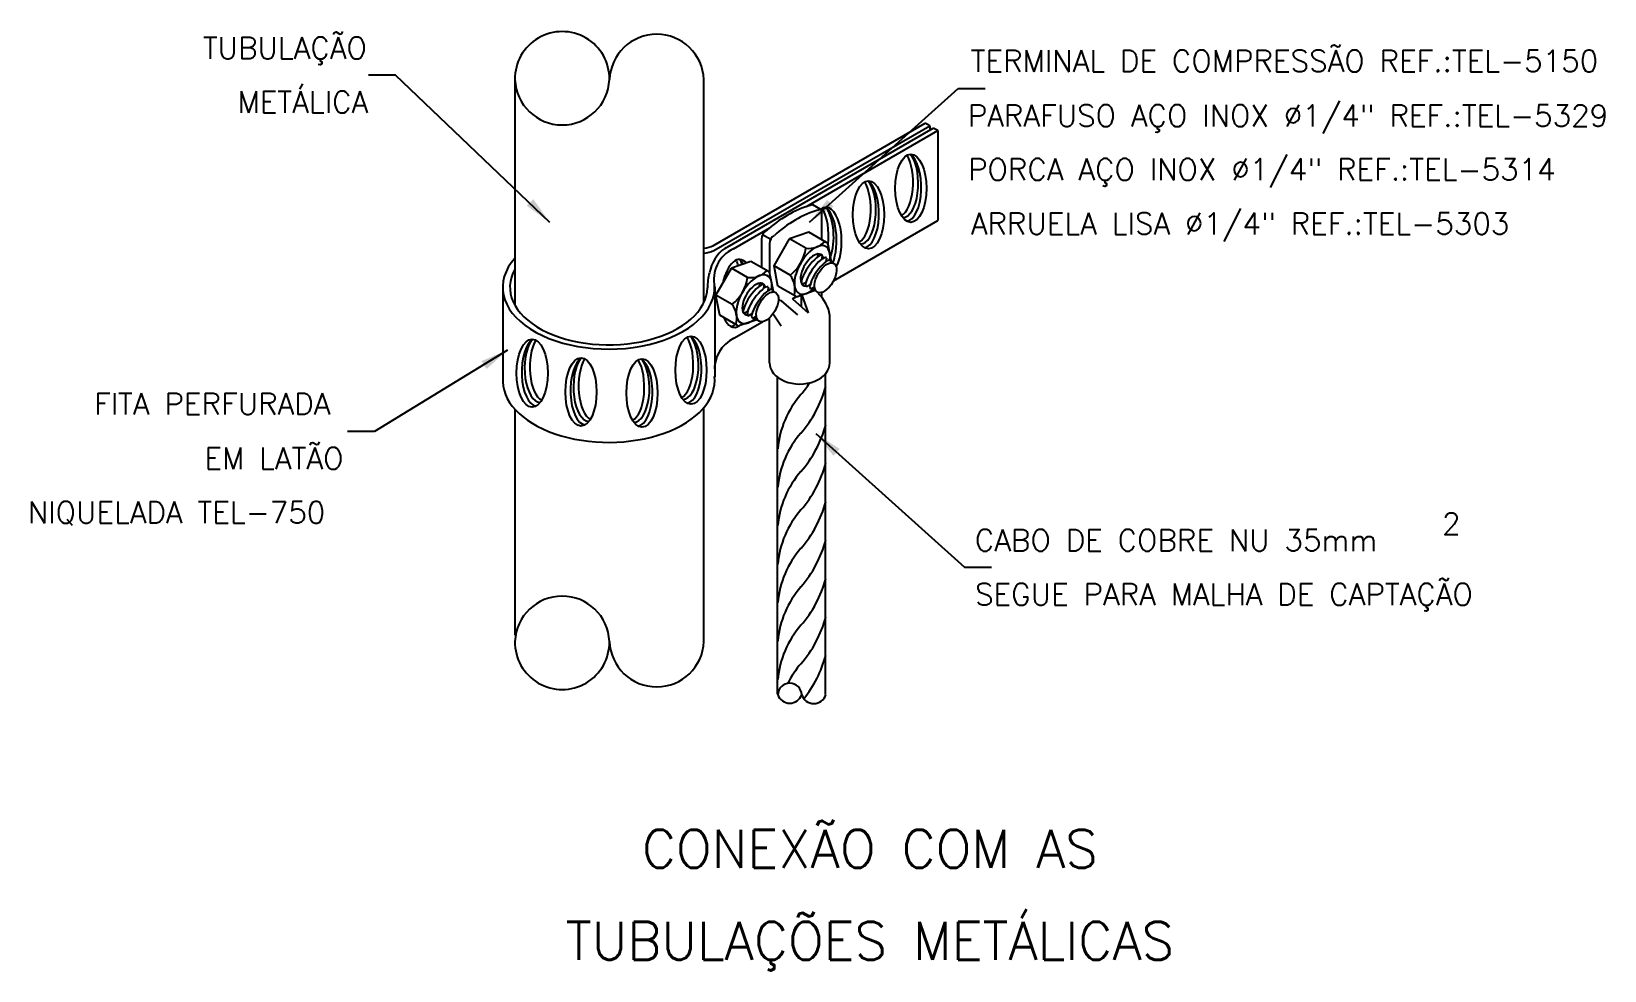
# Model space of a CAD drawing. Header units: millimetres. Extents: x -5201.9 to -5187.4, y -4718 to -4709.3.
import ezdxf
from ezdxf.enums import TextEntityAlignment as Align

# ---------------------------------------------------------------- set-up
doc = ezdxf.new("R2010")
doc.units = ezdxf.units.MM
doc.header["$LTSCALE"] = 10
doc.layers.add('Termotécnica', color=7, linetype='Continuous')
doc.styles.add('r140', font='romans.shx')
doc.styles.add('r80', font='romans.shx')

msp = doc.modelspace()

# ---------------------------------------------------------------- linework, layer by layer
at = {"layer": 'Termotécnica', "color": 2, "ltscale": 1.6}
for p, q in [((-5198.538, -4709.698), (-5198.788, -4709.698)), ((-5197.113, -4711.06), (-5198.538, -4709.698)), ((-5194.71, -4711.059), (-5193.337, -4709.823)), ((-5193.337, -4709.823), (-5193.087, -4709.823)), ((-5194.608, -4710.942), (-5194.68, -4710.899)), ((-5194.597, -4711.219), (-5194.597, -4710.958)), ((-5195.07, -4711.217), (-5195.145, -4711.174)), ((-5195.155, -4711.214), (-5195.155, -4711.478)), ((-5195.08, -4711.257), (-5195.08, -4711.526)), ((-5194.87, -4711.767), (-5194.833, -4711.746)), ((-5194.782, -4711.733), (-5194.724, -4711.896)), ((-5194.597, -4711.754), (-5194.597, -4711.707)), ((-5194.969, -4711.788), (-5194.822, -4711.916)), ((-5194.87, -4711.767), (-5194.724, -4711.896)), ((-5195.048, -4711.905), (-5194.974, -4712.017)), ((-5197.502, -4712.241), (-5198.734, -4712.993)), ((-5198.734, -4712.993), (-5198.984, -4712.993)), ((-5194.652, -4713.013), (-5193.279, -4714.249)), ((-5193.279, -4714.249), (-5193.029, -4714.249))]:
    msp.add_line(p, q, dxfattribs=at)
at = {"layer": 'Termotécnica', "color": 2}
for p, q in [((-5197.434, -4711.828), (-5197.434, -4709.74)), ((-5195.687, -4711.798), (-5195.687, -4709.74)), ((-5194.716, -4711.151), (-5194.895, -4711.213)), ((-5194.553, -4711.245), (-5194.716, -4711.151)), ((-5195.039, -4711.462), (-5194.895, -4711.213)), ((-5194.746, -4711.3), (-5194.895, -4711.213)), ((-5194.507, -4711.428), (-5194.539, -4711.264)), ((-5195.254, -4711.421), (-5195.433, -4711.483)), ((-5195.091, -4711.515), (-5195.254, -4711.421)), ((-5195.003, -4711.649), (-5195.039, -4711.462)), ((-5194.889, -4711.548), (-5195.039, -4711.462)), ((-5194.634, -4711.353), (-5194.638, -4711.38)), ((-5194.594, -4711.367), (-5194.599, -4711.403)), ((-5194.555, -4711.39), (-5194.56, -4711.425)), ((-5194.516, -4711.412), (-5194.518, -4711.433)), ((-5195.577, -4711.732), (-5195.433, -4711.483)), ((-5195.284, -4711.57), (-5195.433, -4711.483)), ((-5195.045, -4711.698), (-5195.077, -4711.535)), ((-5195.427, -4711.819), (-5195.577, -4711.732)), ((-5195.541, -4711.919), (-5195.577, -4711.732)), ((-5195.172, -4711.623), (-5195.176, -4711.65)), ((-5195.132, -4711.637), (-5195.137, -4711.673)), ((-5195.093, -4711.66), (-5195.098, -4711.695)), ((-5195.054, -4711.682), (-5195.056, -4711.703)), ((-5194.84, -4711.743), (-5195.003, -4711.649)), ((-5194.659, -4711.691), (-5194.816, -4711.745)), ((-5194.778, -4711.632), (-5194.743, -4711.612)), ((-5194.74, -4711.654), (-5194.704, -4711.634)), ((-5194.701, -4711.676), (-5194.666, -4711.656)), ((-5195.316, -4711.902), (-5195.281, -4711.882)), ((-5195.378, -4712.013), (-5195.541, -4711.919)), ((-5195.197, -4711.961), (-5195.354, -4712.015)), ((-5195.278, -4711.924), (-5195.242, -4711.904)), ((-5195.239, -4711.946), (-5195.204, -4711.926)), ((-5195.08, -4712.358), (-5195.08, -4711.942)), ((-5194.523, -4712.358), (-5194.523, -4711.922)), ((-5194.562, -4715.427), (-5194.562, -4712.458)), ((-5195.006, -4715.424), (-5195.006, -4712.49)), ((-5197.434, -4714.878), (-5197.434, -4712.789)), ((-5195.687, -4714.952), (-5195.687, -4712.777))]:
    msp.add_line(p, q, dxfattribs=at)
at = {"layer": 'Termotécnica', "color": 3}
for p, q in [((-5195.599, -4711.274), (-5193.643, -4710.144)), ((-5193.6, -4710.169), (-5193.643, -4710.144)), ((-5195.595, -4711.321), (-5193.6, -4710.169)), ((-5195.495, -4711.301), (-5193.567, -4710.188)), ((-5194.739, -4710.913), (-5193.525, -4710.212)), ((-5193.6, -4710.169), (-5193.6, -4710.207)), ((-5193.525, -4710.212), (-5193.567, -4710.188)), ((-5193.525, -4710.212), (-5193.525, -4711.044)), ((-5195.415, -4711.304), (-5195.079, -4711.11)), ((-5194.49, -4711.602), (-5193.525, -4711.044)), ((-5197.548, -4711.66), (-5197.548, -4712.492)), ((-5195.588, -4711.66), (-5195.588, -4712.492)), ((-5195.41, -4712.132), (-5195.146, -4711.98))]:
    msp.add_line(p, q, dxfattribs=at)
at = {"layer": 'Termotécnica', "color": 1}
msp.add_line((-5194.787, -4711.735), (-5194.787, -4711.84), dxfattribs=at)
for centre, radius, start, end in [((-5196.998, -4709.733), 0.437, 359.0937, 180.9063), ((-5195.595, -4711.947), 1.069, 318.7525, 325.9048), ((-5195.595, -4712.303), 1.069, 318.7525, 345.1697), ((-5194.121, -4713.235), 0.888, 138.9608, 174.7035), ((-5194.121, -4713.591), 0.888, 138.9608, 174.7035), ((-5195.595, -4712.659), 1.069, 318.7525, 345.1697), ((-5195.595, -4713.014), 1.069, 318.7525, 345.1697), ((-5194.121, -4713.946), 0.888, 138.9608, 174.7035), ((-5195.595, -4713.37), 1.069, 318.7525, 345.1697), ((-5194.121, -4714.302), 0.888, 138.9608, 174.7035), ((-5194.121, -4714.657), 0.888, 138.9608, 174.7035), ((-5195.595, -4713.725), 1.069, 318.7525, 345.1697), ((-5195.595, -4714.081), 1.069, 318.7525, 345.1697), ((-5194.121, -4715.013), 0.888, 138.9608, 174.7035), ((-5194.121, -4715.369), 0.888, 138.9608, 174.7035), ((-5195.595, -4714.437), 1.069, 318.7525, 345.1697), ((-5196.998, -4714.942), 0.437, 179.0937, 0.9063), ((-5195.595, -4714.792), 1.069, 321.0006, 345.1697), ((-5194.121, -4715.724), 0.888, 138.9608, 153.1025), ((-5194.894, -4715.389), 0.117, 198.9651, 341.0349)]:
    msp.add_arc(centre, radius, start, end, dxfattribs=at)
at = {"layer": 'Termotécnica', "color": 2}
for centre, radius, start, end in [((-5196.124, -4709.758), 0.437, 2.3, 177.7), ((-5196.998, -4709.722), 0.437, 182.3, 357.7), ((-5194.615, -4710.958), 0.0175, 0, 120), ((-5195.067, -4711.214), 0.0876, 120, 180), ((-5194.993, -4711.257), 0.0876, 120, 180), ((-5195.125, -4711.246), 0.383, 307.9969, 352.0248), ((-5194.722, -4711.079), 0.222, 263.8108, 314.501), ((-5194.567, -4711.27), 0.0287, 10.8846, 60), ((-5194.536, -4711.433), 0.0287, 359.1317, 10.8846), ((-5195.663, -4711.516), 0.383, 307.9969, 352.0248), ((-5195.26, -4711.349), 0.222, 263.8108, 314.501), ((-5195.105, -4711.54), 0.0287, 10.8846, 60), ((-5195.069, -4711.68), 0.223, 345.5818, 36.1065), ((-5195.074, -4711.703), 0.0287, 359.1317, 10.8846), ((-5194.826, -4711.718), 0.0287, 240, 289.1165), ((-5194.669, -4711.663), 0.0287, 289.1165, 296.2919), ((-5194.861, -4711.97), 0.341, 8.2416, 47.8775), ((-5195.607, -4711.95), 0.223, 345.5818, 36.1065), ((-5195.364, -4711.988), 0.0287, 240, 289.1165), ((-5195.207, -4711.934), 0.0287, 289.1165, 296.2919), ((-5196.998, -4714.953), 0.437, 2.3, 177.7), ((-5196.124, -4714.918), 0.437, 182.3, 357.7), ((-5194.894, -4715.432), 0.111, 2.3, 177.7), ((-5194.672, -4715.394), 0.116, 196.6911, 343.3089)]:
    msp.add_arc(centre, radius, start, end, dxfattribs=at)
at = {"layer": 'Termotécnica', "color": 2, "ltscale": 1.6}
for centre, radius, start, end in [((-5194.39, -4711.909), 1.055, 106.94, 133.06), ((-5194.316, -4711.952), 1.055, 106.94, 133.06), ((-5194.688, -4710.923), 0.025, 70.6195, 112.9935), ((-5194.862, -4711.586), 0.228, 233.0407, 242.1272)]:
    msp.add_arc(centre, radius, start, end, dxfattribs=at)
at = {"layer": 'Termotécnica', "color": 3}
for centre, radius, start, end in [((-5195.737, -4710.964), 0.339, 278.4131, 294.0833), ((-5195.284, -4711.59), 0.358, 125.9814, 169.5205), ((-5195.279, -4711.59), 0.317, 115.4283, 192.6854), ((-5195.746, -4710.948), 0.402, 278.4234, 292.0213), ((-5195.077, -4711.671), 0.578, 165.4048, 179.5019), ((-5195.278, -4712.414), 0.311, 115.0834, 185.1386)]:
    msp.add_arc(centre, radius, start, end, dxfattribs=at)
for centre in [(-5193.775, -4710.745), (-5194.166, -4710.99), (-5197.276, -4712.454), (-5195.807, -4712.427), (-5196.824, -4712.628), (-5196.26, -4712.638)]:
    msp.add_ellipse(centre, major_axis=(0, 0.315), ratio=0.457374, dxfattribs=at)
for centre, major_axis, ratio, start_param, end_param in [((-5193.894, -4710.691), (0, 0.315), 0.446561, 3.373736, 5.637808), ((-5193.851, -4710.701), (0, 0.315), 0.460914, 3.158132, 5.687011), ((-5193.818, -4710.735), (0, 0.315), 0.446561, 3.197518, 6.03082), ((-5194.285, -4710.937), (0, 0.315), 0.446561, 3.373736, 5.637808), ((-5194.242, -4710.947), (0, 0.315), 0.460914, 3.158132, 5.687011), ((-5194.21, -4710.98), (0, 0.315), 0.446561, 3.197518, 6.03082), ((-5194.558, -4711.236), (0, 0.315), 0.456583, 3.857544, 6.630869), ((-5194.676, -4711.183), (0, 0.315), 0.446561, 4.461234, 5.637808), ((-5194.601, -4711.226), (0, 0.315), 0.446561, 3.984943, 6.03082), ((-5194.633, -4711.193), (0, 0.315), 0.460914, 4.080779, 5.687011), ((-5196.568, -4711.66), (-0.98, 0), 0.583949, 5.79955, 9.466966), ((-5195.383, -4711.717), (0.03, 0.314), 0.454957, 5.860195, 7.592763), ((-5195.496, -4711.653), (0.03, 0.314), 0.446561, 5.40704, 5.637808), ((-5195.425, -4711.703), (0.03, 0.314), 0.446561, 5.710677, 6.021014), ((-5195.454, -4711.667), (0.03, 0.314), 0.460914, 5.521987, 5.687011), ((-5196.568, -4711.66), (-0.913, 0), 0.583949, 5.961807, 9.413508), ((-5195.383, -4711.717), (0.03, 0.314), 0.460552, 2.410569, 3.514112), ((-5195.425, -4711.708), (0.03, 0.314), 0.446561, 3.23458, 3.544485), ((-5197.232, -4712.444), (0, 0.315), 0.446561, 0.252365, 3.085668), ((-5197.2, -4712.41), (0, 0.315), 0.460914, 0.596175, 3.125053), ((-5197.157, -4712.4), (0, 0.315), 0.446561, 0.645378, 2.90945), ((-5195.926, -4712.374), (0, 0.315), 0.446561, 3.373736, 5.637808), ((-5195.883, -4712.383), (0, 0.315), 0.460914, 3.158132, 5.687011), ((-5195.851, -4712.417), (0, 0.315), 0.446561, 3.197518, 6.03082), ((-5196.781, -4712.618), (0, 0.315), 0.446561, 0.252365, 3.085668), ((-5196.749, -4712.585), (0, 0.315), 0.460914, 0.596175, 3.125053), ((-5196.706, -4712.575), (0, 0.315), 0.446561, 0.645378, 2.90945), ((-5196.379, -4712.585), (0, 0.315), 0.446561, 3.373736, 5.637808), ((-5196.336, -4712.595), (0, 0.315), 0.460914, 3.158132, 5.687011), ((-5196.304, -4712.628), (0, 0.315), 0.446561, 3.197518, 6.03082), ((-5196.568, -4712.522), (-0.98, 0), 0.583949, 6.236034, 9.49125)]:
    msp.add_ellipse(centre, major_axis=major_axis, ratio=ratio, start_param=start_param, end_param=end_param, dxfattribs=at)
at = {"layer": 'Termotécnica', "color": 2}
for centre, major_axis, start_param, end_param in [((-5194.686, -4711.5), (0.125, 0.216), 5.414719, 10.426914), ((-5194.686, -4711.5), (-0.082, -0.142), 2.686448, 6.55275), ((-5195.224, -4711.77), (0.125, 0.216), 5.414719, 10.426914), ((-5195.224, -4711.77), (-0.082, -0.142), 2.686448, 6.55275)]:
    msp.add_ellipse(centre, major_axis=major_axis, ratio=0.500279, start_param=start_param, end_param=end_param, dxfattribs=at)
at = {"layer": 'Termotécnica', "color": 1}
for centre in [(-5194.686, -4711.5), (-5194.647, -4711.521), (-5194.608, -4711.544), (-5195.224, -4711.77), (-5195.185, -4711.791), (-5195.146, -4711.814)]:
    msp.add_ellipse(centre, major_axis=(-0.093, -0.133), ratio=0.281547, start_param=3.158868, end_param=6.283185, dxfattribs=at)
at = {"layer": 'Termotécnica', "color": 2}
for centre in [(-5194.563, -4711.572), (-5195.101, -4711.842)]:
    msp.add_ellipse(centre, major_axis=(-0.077, -0.133), ratio=0.509483, dxfattribs=at)
at = {"layer": 'Termotécnica', "color": 2, "linetype": 'Continuous'}
msp.add_ellipse((-5194.802, -4712.358), major_axis=(-0.278, 0), ratio=0.708671, start_param=0, end_param=3.141593, dxfattribs=at)
at = {"layer": 'Termotécnica', "color": 2, "ltscale": 1.6}
for points in [[(-5197.265, -4710.845), (-5197.326, -4710.906), (-5197.113, -4711.06)], [(-5194.489, -4710.916), (-5194.548, -4710.852), (-5194.71, -4711.059)], [(-5197.697, -4712.416), (-5197.744, -4712.343), (-5197.502, -4712.241)], [(-5194.432, -4713.155), (-5194.49, -4713.219), (-5194.652, -4713.013)]]:
    msp.add_solid(points, dxfattribs=at)

# ---------------------------------------------------------------- texts
at = {"layer": 'Termotécnica', "color": 2, "ltscale": 12.5, "style": 'r80'}
for s, p in [('TUBULAÇÃO', (-5200.321, -4709.547)), ('METÁLICA', (-5200, -4710.047)), ('FITA PERFURADA ', (-5201.327, -4712.838)), ('EM LATÃO ', (-5200.306, -4713.343)), ('NIQUELADA TEL-750', (-5201.939, -4713.842))]:
    msp.add_text(s, height=0.2, dxfattribs=at).set_placement(p)
at = {"layer": 'Termotécnica', "color": 2, "ltscale": 1.6, "style": 'r80'}
for s, p in [('TERMINAL DE COMPRESSÃO REF.:TEL-5150', (-5193.221, -4709.667)), ('PARAFUSO AÇO INOX %%c1/4" REF.:TEL-5329', (-5193.249, -4710.173)), ('PORCA AÇO INOX %%c1/4" REF.:TEL-5314', (-5193.246, -4710.671)), ('ARRUELA LISA %%c1/4" REF.:TEL-5303', (-5193.22, -4711.171)), ('2', (-5188.863, -4713.946)), ('CABO DE COBRE NU 35mm', (-5193.183, -4714.099)), ('SEGUE PARA MALHA DE CAPTAÇÃO', (-5193.181, -4714.599))]:
    msp.add_text(s, height=0.2, dxfattribs=at).set_placement(p)
at = {"layer": 'Termotécnica', "color": 5, "style": 'r140'}
for s, p in [('CONEXÃO COM AS', (-5194.153, -4717.132)), ('TUBULAÇÕES METÁLICAS', (-5194.153, -4717.983))]:
    msp.add_text(s, height=0.35, dxfattribs=at).set_placement(p, align=Align.BOTTOM_CENTER)

doc.saveas('drawing.dxf')
